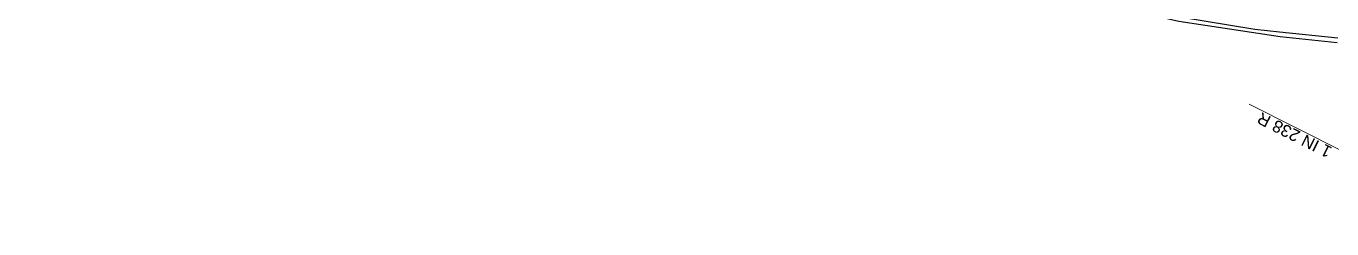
# Model space of a CAD drawing. Header units: metres. Extents: x 644418 to 1306172, y 3366650 to 6747308.
# Drawn here: x 651574.2 to 651845.5, y 3374483.3 to 3374525.5 of the extents above; entities that cross this region are included whole.
import ezdxf

# ---------------------------------------------------------------- set-up
doc = ezdxf.new("R2010")
doc.units = ezdxf.units.M
doc.header["$MEASUREMENT"] = 0
doc.layers.add('GRILL', color=251, linetype='Continuous')
doc.layers.add('SUB_ROAD_EDGE', color=34, linetype='Continuous')
doc.layers.add('PROPOSED GRADES IN PLAN', color=10, linetype='Continuous', lineweight=0)
doc.styles.add('Style-Arial', font='arial.ttf')

msp = doc.modelspace()

# ---------------------------------------------------------------- linework, layer by layer
at = {"layer": 'GRILL', "linetype": 'Continuous'}
msp.add_polyline3d([(651658.1987, 3374590.8035, 269.825), (651677.9832, 3374579.7413, 270.437), (651698.6029, 3374568.9931, 271.17), (651716.7412, 3374559.6546, 271.702), (651735.1213, 3374551.5107, 272.437), (651755.12, 3374543.9659, 273.021), (651774.1739, 3374536.9879, 273.673), (651793.3368, 3374531.2441, 274.203), (651813.6864, 3374526.5104, 274.752), (651834.773, 3374523.3101, 275.091), (651846.6416, 3374522.0919, 275.29)], dxfattribs=at)
at = {"layer": 'PROPOSED GRADES IN PLAN', "linetype": 'Continuous', "lineweight": 0, "flags": 128}
msp.add_lwpolyline([(651863.0666, 3374483.2997), (651847.9992, 3374499.3301), (651828.3443, 3374509.2136)], dxfattribs=at)
at = {"layer": 'SUB_ROAD_EDGE', "linetype": 'Continuous'}
msp.add_polyline3d([(651574.217, 3374640.112, 268.784), (651598.704, 3374627.379, 269.04), (651620.534, 3374613.226, 269.241), (651651.4, 3374595.92, 269.487), (651678.7127, 3374580.613, 270.258), (651698.6957, 3374569.5771, 271.024), (651715.7685, 3374561.1846, 271.586), (651717.0266, 3374560.3555, 271.656), (651735.6646, 3374552.4357, 272.322), (651755.4949, 3374544.8346, 272.903), (651774.6353, 3374537.6468, 273.479), (651793.7763, 3374531.9457, 274.053), (651813.9049, 3374527.4139, 274.606), (651829.4849, 3374524.8114, 274.863), (651834.6554, 3374524.2755, 274.958), (651846.7355, 3374523.0326, 275.193)], dxfattribs=at)

# ---------------------------------------------------------------- texts
at = {"layer": 'PROPOSED GRADES IN PLAN', "linetype": 'Continuous', "lineweight": 0, "insert": (651845.7642, 3374500.2015), "char_height": 2.5, "attachment_point": 7, "rotation": 153.304458, "line_spacing_factor": 0.84, "style": 'Style-Arial'}
msp.add_mtext('1 IN 238 R', dxfattribs=at)

doc.saveas('drawing.dxf')
